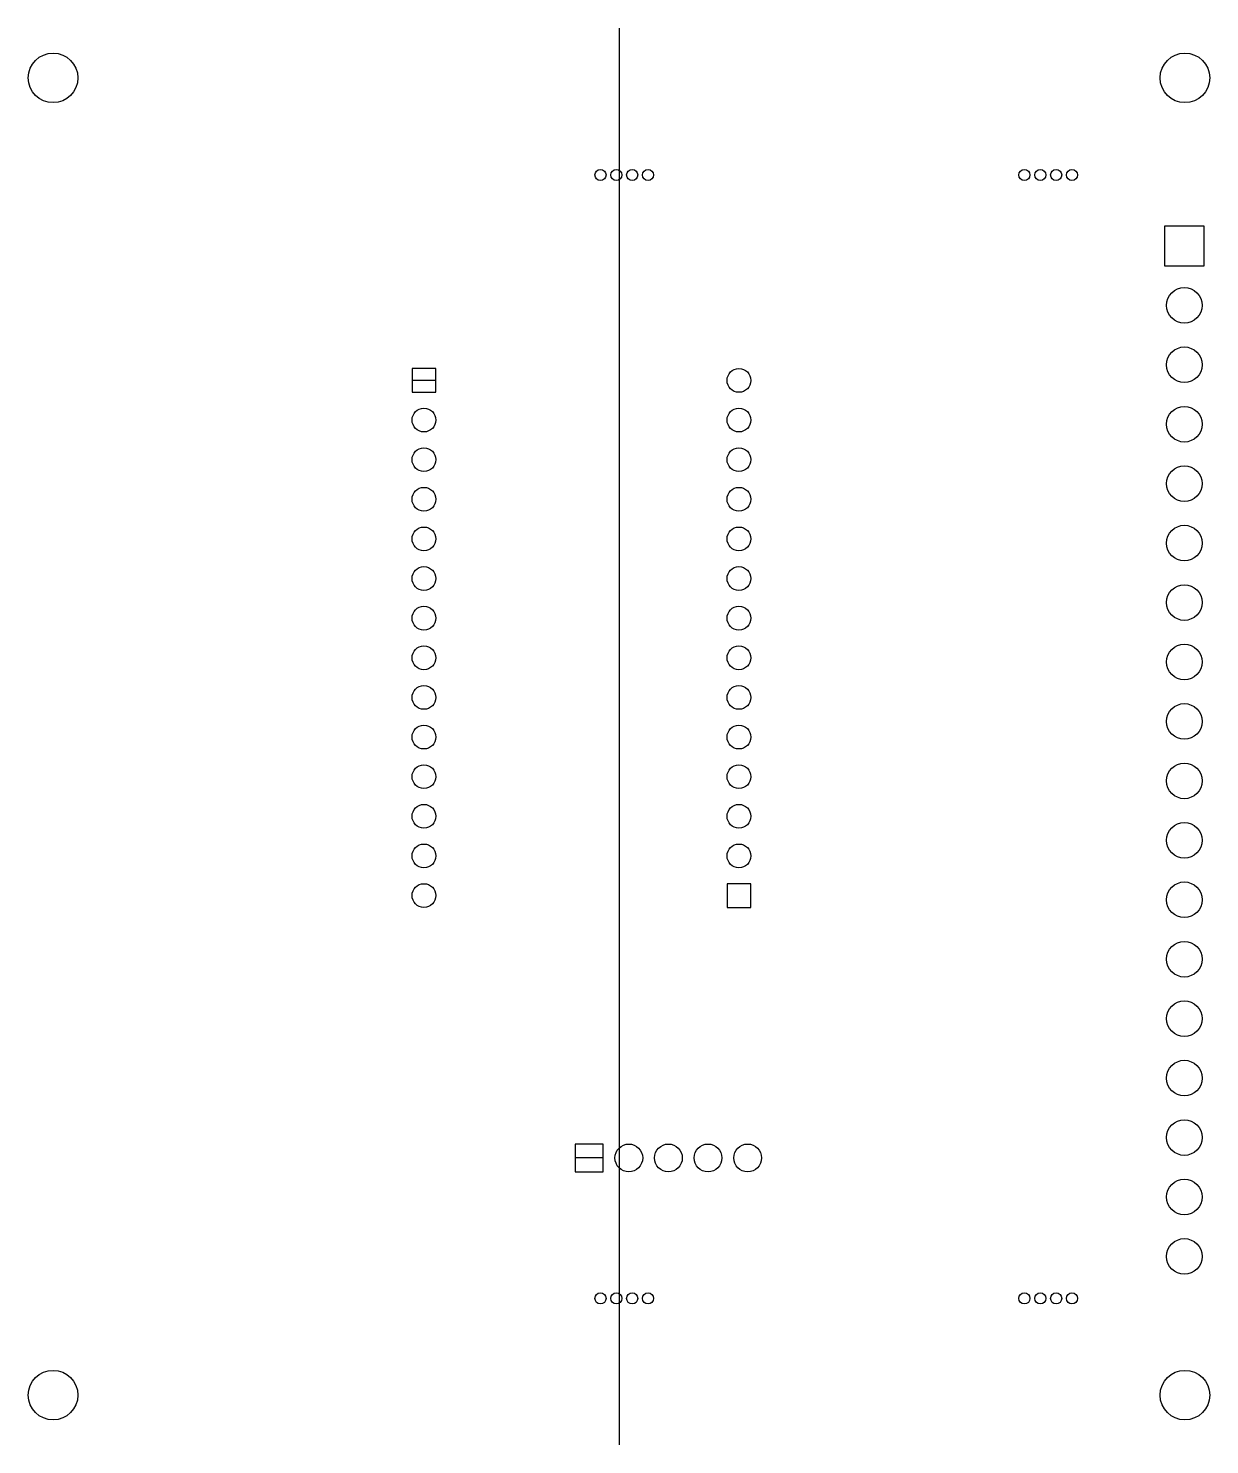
# Model space of a CAD drawing. Header units: millimetres. Extents: x 1.6 to 77.3, y 0 to 90.8.
import ezdxf

# ---------------------------------------------------------------- set-up
doc = ezdxf.new("R2010")
doc.units = ezdxf.units.MM
doc.layers.get('0').update_dxf_attribs({"linetype": 'CONTINUOUS'})

msp = doc.modelspace()

# ---------------------------------------------------------------- linework, layer by layer
for p, q in [((39.4526, 90.7796), (39.4526, 0)), ((74.422, 78.105), (74.422, 75.565)), ((76.962, 78.105), (74.422, 78.105)), ((76.962, 75.565), (76.962, 78.105)), ((74.422, 75.565), (76.962, 75.565)), ((26.1874, 68.9762), (26.1874, 67.4522)), ((27.7114, 68.9762), (26.1874, 68.9762)), ((27.7114, 68.2142), (26.1874, 68.2142)), ((27.7114, 67.4522), (27.7114, 68.9762)), ((26.1874, 67.4522), (27.7114, 67.4522)), ((46.3804, 35.9562), (46.3804, 34.4322)), ((47.9044, 35.9562), (46.3804, 35.9562)), ((47.9044, 34.4322), (47.9044, 35.9562)), ((46.3804, 34.4322), (47.9044, 34.4322)), ((38.4302, 19.2684), (36.6522, 19.2684)), ((36.6522, 19.2684), (36.6522, 17.4904)), ((38.4302, 17.4904), (38.4302, 19.2684)), ((38.4302, 18.3794), (36.6522, 18.3794)), ((36.6522, 17.4904), (38.4302, 17.4904))]:
    msp.add_line(p, q)
for centre, radius in [((3.175, 87.6046), 1.5875), ((75.7301, 87.6046), 1.5875), ((38.2651, 81.3816), 0.3556), ((39.2811, 81.3816), 0.3556), ((40.2971, 81.3816), 0.3556), ((41.3131, 81.3816), 0.3556), ((65.4431, 81.3816), 0.3556), ((66.4591, 81.3816), 0.3556), ((67.4751, 81.3816), 0.3556), ((68.4911, 81.3816), 0.3556), ((75.692, 73.025), 1.143), ((75.692, 69.215), 1.143), ((47.1424, 68.2142), 0.762), ((26.9494, 65.6742), 0.762), ((47.1424, 65.6742), 0.762), ((75.692, 65.405), 1.143), ((26.9494, 63.1342), 0.762), ((47.1424, 63.1342), 0.762), ((75.692, 61.595), 1.143), ((26.9494, 60.5942), 0.762), ((47.1424, 60.5942), 0.762), ((26.9494, 58.0542), 0.762), ((47.1424, 58.0542), 0.762), ((75.692, 57.785), 1.143), ((26.9494, 55.5142), 0.762), ((47.1424, 55.5142), 0.762), ((75.692, 53.975), 1.143), ((26.9494, 52.9742), 0.762), ((47.1424, 52.9742), 0.762), ((26.9494, 50.4342), 0.762), ((47.1424, 50.4342), 0.762), ((75.692, 50.165), 1.143), ((26.9494, 47.8942), 0.762), ((47.1424, 47.8942), 0.762), ((75.692, 46.355), 1.143), ((26.9494, 45.3542), 0.762), ((47.1424, 45.3542), 0.762), ((26.9494, 42.8142), 0.762), ((47.1424, 42.8142), 0.762), ((75.692, 42.545), 1.143), ((26.9494, 40.2742), 0.762), ((47.1424, 40.2742), 0.762), ((75.692, 38.735), 1.143), ((26.9494, 37.7342), 0.762), ((47.1424, 37.7342), 0.762), ((26.9494, 35.1942), 0.762), ((75.692, 34.925), 1.143), ((75.692, 31.115), 1.143), ((75.692, 27.305), 1.143), ((75.692, 23.495), 1.143), ((75.692, 19.685), 1.143), ((40.0812, 18.3794), 0.889), ((42.6212, 18.3794), 0.889), ((45.1612, 18.3794), 0.889), ((47.7012, 18.3794), 0.889), ((75.692, 15.875), 1.143), ((75.692, 12.065), 1.143), ((38.2651, 9.3726), 0.3556), ((39.2811, 9.3726), 0.3556), ((40.2971, 9.3726), 0.3556), ((41.3131, 9.3726), 0.3556), ((65.4431, 9.3726), 0.3556), ((66.4591, 9.3726), 0.3556), ((67.4751, 9.3726), 0.3556), ((68.4911, 9.3726), 0.3556), ((3.175, 3.175), 1.5875), ((75.7301, 3.175), 1.5875)]:
    msp.add_circle(centre, radius)

doc.saveas('drawing.dxf')
